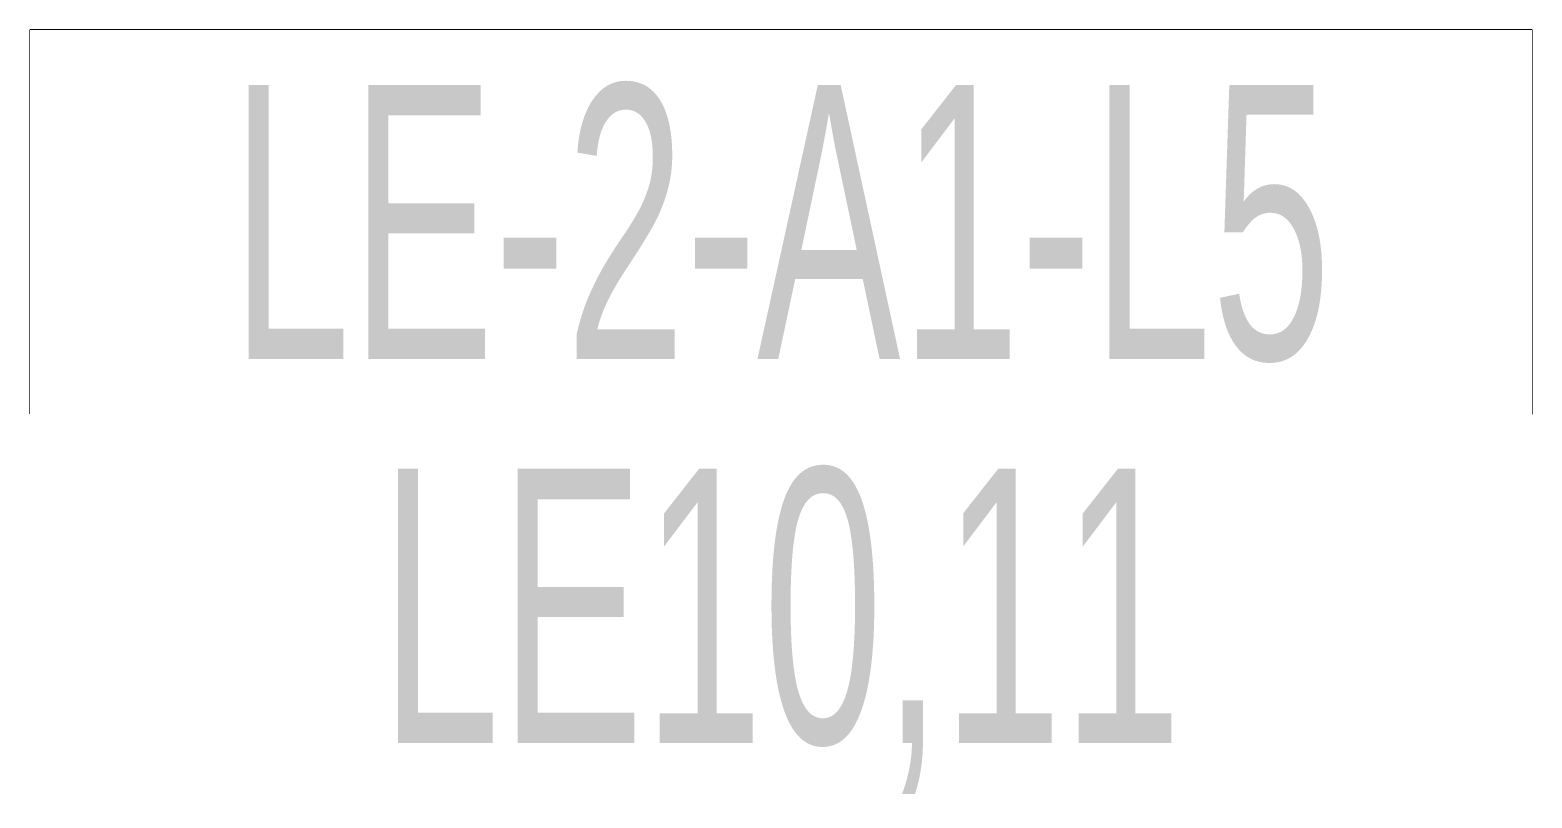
# Model space of a CAD drawing. Header units: millimetres. Extents: x 39625 to 501091, y -351975 to 836145.
# Drawn here: x 155193 to 157248, y -41771 to -40721 of the extents above; entities that cross this region are included whole.
import ezdxf
from ezdxf.enums import TextEntityAlignment as Align

# ---------------------------------------------------------------- set-up
doc = ezdxf.new("R2010")
doc.units = ezdxf.units.MM
doc.header["$LTSCALE"] = 150
doc.set_wipeout_variables(frame=1)
doc.layers.add('------01 Distribution Panel', color=3, linetype='Continuous')
doc.styles.add('ELEC', font='Dotum.ttf')

msp = doc.modelspace()

# ---------------------------------------------------------------- linework, layer by layer
at = {"layer": '------01 Distribution Panel', "color": 1}
msp.add_lwpolyline([(155193.2, -41246), (157248.1, -41246), (157248.1, -40721), (155193.2, -40721)], close=True, dxfattribs=at)

# ---------------------------------------------------------------- next in the draw order: wipeouts: each hides what was drawn before it
at = {"color": 1}
msp.add_wipeout([(155193.2, -41246), (157248.1, -41246), (157248.1, -40721), (155193.2, -40721)], dxfattribs=at)

# ---------------------------------------------------------------- next in the draw order: texts
at = {"style": 'ELEC', "width": 0.6}
msp.add_text('LE-2-A1-L5', height=375, dxfattribs=at).set_placement((156220.7, -40983.5), align=Align.MIDDLE_CENTER)

# ---------------------------------------------------------------- next in the draw order: wipeouts: each hides what was drawn before it
at = {"color": 1}
msp.add_wipeout([(155193.2, -41771), (157248.1, -41771), (157248.1, -41246), (155193.2, -41246)], dxfattribs=at)

# ---------------------------------------------------------------- next in the draw order: texts
at = {"style": 'ELEC', "width": 0.6}
msp.add_text('LE10,11', height=375, dxfattribs=at).set_placement((156220.7, -41508.5), align=Align.MIDDLE_CENTER)

doc.saveas('drawing.dxf')
